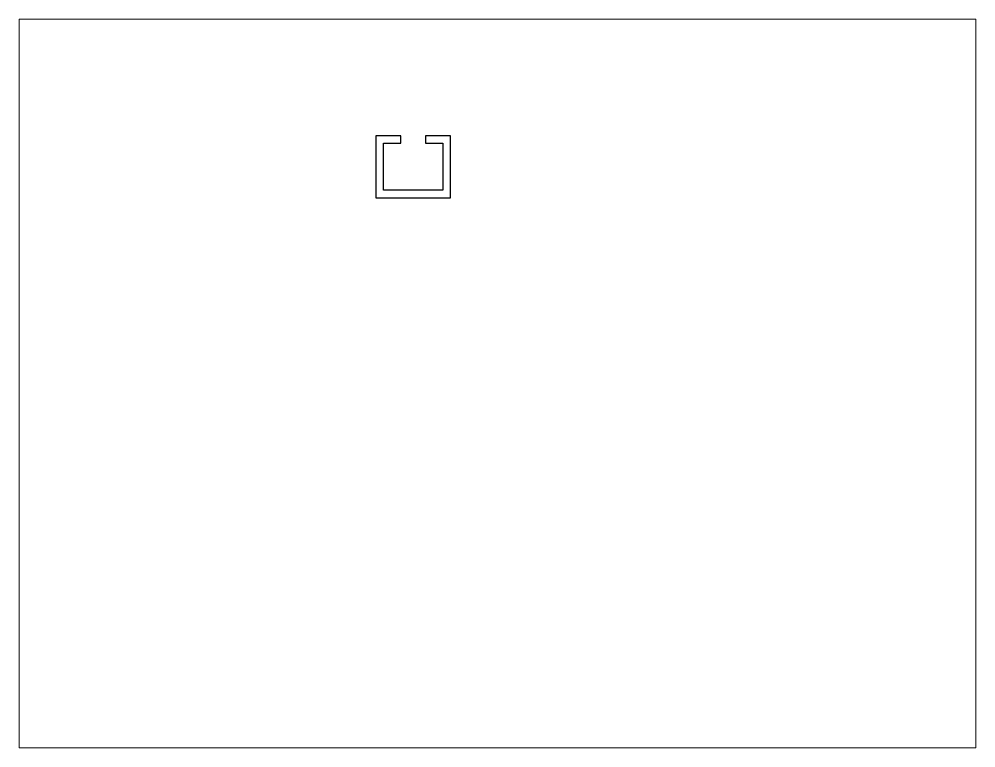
# Paper-space layout 'Layout1' of a CAD drawing. Extents: x 27 to 240, y 20 to 183.
# The model-space entities are those that its viewports show. They can reach past a viewport. Long polylines and large blocks are cut down to what shows.
import ezdxf

# ---------------------------------------------------------------- set-up
doc = ezdxf.new("R2010")
doc.units = 0
doc.header["$LTSCALE"] = 15
doc.layers.get('0').update_dxf_attribs({"linetype": 'CONTINUOUS'})

msp = doc.modelspace()

# ---------------------------------------------------------------- linework, layer by layer
at = {"color": 0, "linetype": 'CONTINUOUS', "ltscale": 0.05}
msp.add_lwpolyline([(144.52, 208.24), (144.52, 227.24), (151.52, 227.24), (151.52, 230.24), (141.52, 230.24), (141.52, 205.24), (171.52, 205.24), (171.52, 230.24), (161.52, 230.24), (161.52, 227.24), (168.52, 227.24), (168.52, 208.24)], close=True, dxfattribs=at)

psp = doc.layouts.get("Layout1")

# ---------------------------------------------------------------- viewports
at = {"layer": '0', "color": 0, "linetype": 'BYBLOCK', "ltscale": 0.05}
psp.add_viewport(center=(133.35, 101.6), size=(213.36, 162.56), view_center_point=(190.51, 130.3), view_height=293.8955, dxfattribs=at)

doc.saveas('drawing.dxf')
